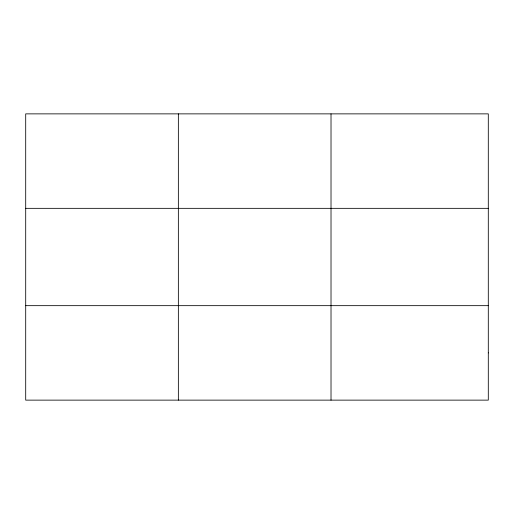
<?xml version="1.0" encoding="UTF-8"?>
<svg xmlns="http://www.w3.org/2000/svg" width="514" height="514" viewBox="0 0 514 514"><rect width="100%" height="100%" fill="white"/><g stroke="black" fill="none" stroke-linecap="round" stroke-linejoin="round"><path stroke-width="0.77" d="M178.358 400.13L178.358 113.87M331.016 400.13L331.016 113.87M25.7 208.337L488.3 208.337M25.7 305.663L488.3 305.663M488.3 352.9L488.3 400.13L25.7 400.13L25.7 113.87L488.3 113.87L488.3 352.9"/></g></svg>
